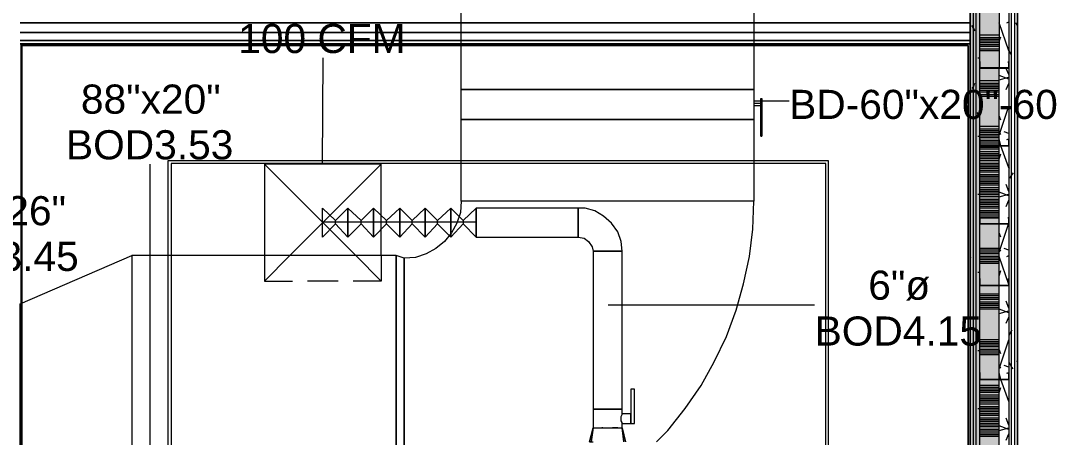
# Model space of a CAD drawing. Header units: metres. Extents: x -2 to 237, y -8 to 52.
# Drawn here: x 16.27 to 21.64, y 25.68 to 27.86 of the extents above; entities that cross this region are included whole.
import ezdxf

# ---------------------------------------------------------------- set-up
doc = ezdxf.new("R2010")
doc.units = ezdxf.units.M
doc.layers.add('HVAC - Ductos', color=5, linetype='Continuous', lineweight=0)
doc.layers.add('PDF2_Text', color=7, linetype='Continuous', lineweight=0)
doc.layers.add('PDF2_Geometry', color=7, linetype='Continuous', lineweight=0, true_color=0xaaaaaa)
doc.layers.add('PDF2_Solid Fills', color=7, linetype='Continuous', lineweight=0, true_color=0xffffff)
doc.styles.add('PDF Helvetica', font='')
doc.styles.get('PDF Helvetica').set_extended_font_data('Helvetica')

msp = doc.modelspace()

# ---------------------------------------------------------------- hatches: boundary and pattern name
at = {"layer": 'PDF2_Solid Fills', "lineweight": 0, "transparency": 33554559}
h = msp.add_hatch(color=256, dxfattribs=at)
h.paths.add_polyline_path([(21.2213, 30.8027), (21.2396, 30.8027), (21.2396, 30.8302), (21.2213, 30.8302)])
h.paths.add_polyline_path([(21.2396, 30.6469), (21.2213, 30.6469), (21.2213, 25.5246), (21.2396, 25.5246)])
h = msp.add_hatch(color=256, dxfattribs=at)
h.paths.add_polyline_path([(21.2396, 30.8027), (21.2534, 30.8027), (21.2534, 30.8302), (21.2396, 30.8302)])
h.paths.add_polyline_path([(21.2534, 30.6652), (21.2396, 30.6652), (21.2396, 25.5246), (21.2534, 25.5246)])
h = msp.add_hatch(color=256, dxfattribs=at)
h.paths.add_polyline_path([(21.2717, 30.8027), (21.2717, 30.8302), (21.2534, 30.8302), (21.2534, 30.8027)])
h.paths.add_polyline_path([(21.2717, 30.679), (21.2534, 30.679), (21.2534, 25.5246), (21.2717, 25.5246)])
msp.add_hatch(color=256, dxfattribs=at).paths.add_polyline_path([(21.2946, 30.679), (21.2717, 30.679), (21.2717, 25.5246), (21.3725, 25.5246), (21.3725, 30.8256), (21.2717, 30.8256), (21.2717, 30.8027), (21.2946, 30.8027)])

# ---------------------------------------------------------------- linework, layer by layer
at = {"layer": 'HVAC - Ductos', "lineweight": 0}
for points in [[(18.5685, 27.4993), (18.5685, 33.932), (20.0942, 33.932), (20.0942, 27.4993)], [(20.0942, 27.3435), (20.0942, 26.9174), (18.5685, 26.9174), (18.5685, 27.3435)], [(18.6464, 26.7295), (18.6464, 26.7341), (18.6464, 26.7387), (18.6464, 26.7525), (18.6464, 26.7708), (18.6464, 26.7892), (18.6464, 26.8074), (18.6464, 26.8258), (18.6464, 26.8441), (18.6464, 26.8624), (18.6464, 26.8716), (18.6464, 26.8808), (18.6464, 26.8716), (18.6464, 26.8624), (18.6464, 26.8441), (18.6464, 26.8258), (18.6464, 26.8074), (18.6464, 26.7892), (18.6464, 26.7708), (18.6464, 26.7525), (18.6464, 26.7387), (18.6464, 26.7341)], [(19.1779, 26.8808), (19.1779, 26.8716), (19.1779, 26.8624), (19.1779, 26.8441), (19.1779, 26.8258), (19.1779, 26.8074), (19.1779, 26.7892), (19.1779, 26.7708), (19.1779, 26.7525), (19.1779, 26.7387), (19.1779, 26.7341), (19.1779, 26.7295), (19.21, 26.7249), (19.2328, 26.7066), (19.2512, 26.6792), (19.2558, 26.6563), (19.2649, 26.6563), (19.2786, 26.6563), (19.2924, 26.6563), (19.3108, 26.6563), (19.3337, 26.6563), (19.352, 26.6563), (19.3703, 26.6563), (19.3841, 26.6563), (19.3978, 26.6563), (19.4069, 26.6563), (19.4024, 26.7066), (19.3841, 26.757), (19.352, 26.8028), (19.3108, 26.8395), (19.2649, 26.867), (19.2146, 26.8808)], [(19.2558, 25.8315), (19.2649, 25.8315), (19.2786, 25.8315), (19.2924, 25.8315), (19.3108, 25.8315), (19.3337, 25.8315), (19.352, 25.8315), (19.3703, 25.8315), (19.3841, 25.8315), (19.3978, 25.8315), (19.4069, 25.8315), (19.4069, 26.6563), (19.3978, 26.6563), (19.3841, 26.6563), (19.3703, 26.6563), (19.352, 26.6563), (19.3337, 26.6563), (19.3108, 26.6563), (19.2924, 26.6563), (19.2786, 26.6563), (19.2649, 26.6563), (19.2558, 26.6563)], [(16.2685, 26.3814), (16.8504, 26.6333), (16.8504, 24.4021), (16.2685, 24.6312)], [(19.3062, 25.7353), (19.3016, 25.7353)], [(19.3841, 25.7353), (19.3611, 25.7353), (19.3566, 25.7353), (19.3611, 25.7353)]]:
    msp.add_lwpolyline(points, close=True, dxfattribs=at)
for points in [[(17.8446, 27.1099), (17.8492, 27.6643)], [(20.0988, 27.4397), (20.2775, 27.4397)], [(16.9466, 25.5199), (16.9466, 27.1099)], [(18.1516, 26.6333), (18.1516, 27.1099), (17.5422, 27.1099), (17.5422, 26.6333)], [(18.0187, 26.6333), (17.5422, 27.1099)], [(17.6751, 26.6333), (18.1516, 27.1099)], [(19.5857, 25.662), (19.6452, 25.7216), (19.7368, 25.8361), (19.8193, 25.9553), (19.888, 26.0789), (19.9522, 26.2118), (20.0026, 26.3492), (20.0393, 26.4867), (20.0713, 26.6287), (20.0896, 26.7708), (20.0942, 26.9174), (18.5685, 26.9174), (18.5639, 26.8578), (18.5456, 26.8028), (18.5181, 26.7525), (18.4815, 26.7066), (18.4357, 26.67), (18.3853, 26.6425), (18.3303, 26.6241), (18.2707, 26.6196), (18.2707, 25.6025), (18.2707, 26.6196), (18.2295, 26.6333), (18.2295, 25.5887), (18.2295, 26.6333), (16.8504, 26.6333), (16.8504, 24.4021)], [(17.9133, 26.7983), (17.8446, 26.7295), (17.8446, 26.8808), (17.9133, 26.8166), (17.9775, 26.8808), (17.9775, 26.7295), (17.9133, 26.7983), (17.9133, 26.8166)], [(18.0462, 26.7983), (17.9775, 26.7295), (17.9775, 26.8808), (18.0462, 26.8166), (18.1104, 26.8808), (18.1104, 26.7295), (18.0462, 26.7983), (18.0462, 26.8166)], [(18.179, 26.7983), (18.1104, 26.7295), (18.1104, 26.8808), (18.179, 26.8166), (18.2478, 26.8808), (18.2478, 26.7295), (18.179, 26.7983), (18.179, 26.8166)], [(18.3119, 26.7983), (18.2478, 26.7295), (18.2478, 26.8808), (18.3119, 26.8166), (18.3807, 26.8808), (18.3807, 26.7295), (18.3119, 26.7983), (18.3119, 26.8166)], [(18.4448, 26.7983), (18.3807, 26.7295), (18.3807, 26.8808), (18.4448, 26.8166), (18.5135, 26.8808), (18.5135, 26.7295), (18.4448, 26.7983), (18.4448, 26.8166)], [(18.5777, 26.7983), (18.5135, 26.7295), (18.5135, 26.8808), (18.5777, 26.8166), (18.5777, 26.7983), (18.6464, 26.7295), (19.1779, 26.7295), (19.1779, 26.7341), (19.1779, 26.7387), (19.1779, 26.7525), (19.1779, 26.7708), (19.1779, 26.7892), (19.1779, 26.8074), (19.1779, 26.8258), (19.1779, 26.8441), (19.1779, 26.8624), (19.1779, 26.8716), (19.1779, 26.8808), (18.6464, 26.8808), (18.6464, 26.7295), (18.6464, 26.8808), (18.5777, 26.8166)], [(18.6464, 26.8074), (18.5227, 26.8074), (18.4081, 26.8074), (18.2936, 26.8074), (18.1882, 26.8074), (18.092, 26.8074), (18.0096, 26.8074), (17.9408, 26.8074), (17.8904, 26.8074), (17.8583, 26.8074), (17.8446, 26.8074)], [(17.5422, 26.6333), (17.5422, 26.5005), (17.6888, 26.5005)], [(17.5422, 26.5005), (17.6751, 26.6333)], [(18.1516, 26.6333), (18.1516, 26.5005), (18.0187, 26.6333)], [(17.9271, 26.5005), (17.7667, 26.5005)], [(18.1516, 26.5005), (18.005, 26.5005)], [(19.3337, 26.3768), (20.4104, 26.3768)], [(19.2558, 25.7353), (19.2604, 25.7353), (19.2649, 25.7353), (19.2786, 25.7353), (19.2924, 25.7353), (19.3108, 25.7353), (19.3337, 25.7353), (19.352, 25.7353), (19.3703, 25.7353), (19.3841, 25.7353), (19.3978, 25.7353), (19.4024, 25.7353), (19.4069, 25.7353), (19.4069, 25.7582), (19.4528, 25.7582), (19.4711, 25.7582), (19.4711, 25.9369), (19.4528, 25.9369), (19.4528, 25.7582), (19.4528, 25.7628), (19.4528, 25.7674), (19.4528, 25.772), (19.4528, 25.7766), (19.4528, 25.7857), (19.4528, 25.7903), (19.4528, 25.7948), (19.4528, 25.804), (19.4528, 25.8086), (19.4069, 25.8086), (19.4069, 25.8315), (19.3978, 25.8315), (19.3841, 25.8315), (19.3703, 25.8315), (19.352, 25.8315), (19.3337, 25.8315), (19.3108, 25.8315), (19.2924, 25.8315), (19.2786, 25.8315), (19.2649, 25.8315), (19.2558, 25.8315), (19.2558, 25.7353), (19.2466, 25.662)], [(19.4069, 25.7582), (19.4069, 25.7628), (19.4024, 25.772), (19.4024, 25.7812), (19.4024, 25.7903), (19.4024, 25.7948), (19.4069, 25.804), (19.4069, 25.8086)], [(19.2374, 25.662), (19.2558, 25.7353), (19.2374, 25.662), (19.242, 25.662), (19.2466, 25.662), (19.2558, 25.662)], [(19.2604, 25.7353), (19.2604, 25.7353)], [(19.2604, 25.7353), (19.2604, 25.7353)], [(19.4253, 25.662), (19.4069, 25.7353), (19.4253, 25.662)], [(19.4161, 25.662), (19.4069, 25.7353)]]:
    msp.add_lwpolyline(points, dxfattribs=at)
at = {"layer": 'PDF2_Geometry', "lineweight": 0}
for points in [[(24.6393, 32.6491), (21.4687, 32.6491), (21.4687, 30.8302), (21.4687, 29.671), (21.4687, 30.8302), (21.4687, 25.5245), (21.4687, 24.7961), (21.4687, 24.7732), (21.4687, 22.9542)], [(21.2213, 30.6332), (21.2213, 25.5245), (21.2213, 24.9701), (20.6669, 24.9701), (20.4653, 24.9701), (20.4653, 22.8122), (20.1309, 22.8122), (20.1309, 22.7068), (20.4653, 22.7068), (20.6669, 22.7068), (21.2717, 22.7068), (21.2717, 22.9038), (21.2625, 22.9038), (20.6669, 22.9038), (20.6669, 24.7732), (21.2213, 24.7732), (21.2717, 24.7732), (21.2717, 22.9542), (21.4733, 22.9542), (21.4733, 24.7732), (21.4687, 24.7732), (21.4687, 25.5245), (21.4687, 30.8302)], [(21.4229, 30.8256), (21.4229, 25.5245), (21.4229, 24.8052), (21.4229, 24.7961), (21.4229, 24.7732), (21.4229, 22.9542)], [(21.4366, 30.8302), (21.4366, 25.5245), (21.4366, 24.7961), (21.4366, 24.7732), (21.4366, 22.9542)], [(24.6851, 22.9359), (21.455, 22.9359), (21.455, 22.9542), (21.455, 24.7732), (21.455, 24.7961), (21.455, 25.5245), (21.455, 30.8302)], [(21.2717, 22.7389), (20.6669, 22.7389), (20.5157, 22.7389), (20.4974, 22.7389), (20.4974, 24.9381), (20.5157, 24.9381), (20.6669, 24.9381), (21.2213, 24.9381), (21.2396, 24.9381), (21.2534, 24.9381), (21.2534, 25.5245), (21.2534, 30.6652)], [(21.2625, 24.9243), (21.2717, 24.9243), (21.2717, 24.8739), (21.2717, 24.9243), (21.2717, 25.5245), (21.2717, 30.679)], [(21.2717, 22.7251), (20.6669, 22.7251), (20.4974, 22.7251), (20.4837, 22.7251), (20.4837, 24.9564), (20.4974, 24.9564), (20.6669, 24.9564), (21.2213, 24.9564), (21.2396, 24.9564), (21.2396, 25.5245), (21.2396, 30.6469)], [(21.2213, 25.5245), (21.2213, 27.7375), (21.2213, 25.5245), (21.2213, 27.7375), (21.2213, 25.5245), (21.2213, 24.9701), (21.2213, 24.9747), (21.2167, 24.9793), (21.2121, 24.9793), (21.2121, 24.9839), (21.2121, 25.5245), (21.2167, 25.5245), (21.2213, 25.5245), (21.2213, 30.6332), (21.2213, 27.8658), (21.2213, 30.5003)], [(21.3725, 29.639), (21.3725, 29.2357), (21.3725, 28.8279), (21.3725, 28.4248), (21.3725, 28.017), (21.3725, 27.6139)], [(16.2685, 27.7375), (21.2213, 27.7375), (16.2685, 27.7375), (21.2213, 27.7375)], [(21.2213, 27.7375), (16.2685, 27.7375)], [(21.2213, 27.7375), (16.2685, 27.7375)], [(16.2685, 27.7375), (21.2213, 27.7375), (16.2685, 27.7375), (21.2213, 27.7375)], [(21.2213, 27.7375), (16.2685, 27.7375)], [(16.2685, 27.7375), (21.2213, 27.7375), (16.2685, 27.7375)], [(16.2685, 27.7375), (21.2213, 27.7375)], [(16.2777, 27.7283), (21.2121, 27.7283)], [(21.2121, 27.7283), (16.2777, 27.7283)], [(20.6669, 24.9701), (21.2213, 24.9701), (21.2213, 24.9747), (21.2167, 24.9793), (21.2121, 24.9793), (21.2121, 24.9839), (20.4837, 24.9839), (21.2121, 24.9839), (21.2121, 25.5245), (21.2121, 24.9839), (20.4837, 24.9839), (21.2121, 24.9839), (21.2121, 25.5245), (21.2121, 27.7283), (21.2121, 25.5245)], [(21.2625, 24.7961), (21.2717, 24.7961), (21.3725, 24.7961), (21.3725, 24.8052), (21.3725, 24.8739), (21.2625, 24.8739), (21.2717, 24.8739), (21.3725, 24.8739), (21.3725, 24.8052), (21.3725, 24.7961), (21.3725, 24.8052), (21.3725, 24.8739), (21.3725, 25.5245), (21.3725, 25.9873), (21.3725, 26.4776), (21.3725, 26.7983), (21.3725, 27.2061), (21.3725, 27.6093)], [(21.2717, 27.6139), (21.2717, 27.6139)], [(21.2763, 27.6413), (21.2763, 27.6413)], [(21.4184, 27.6413), (21.4184, 27.6413)], [(21.2763, 27.2381), (21.2763, 27.2381)], [(21.4184, 27.2381), (21.4184, 27.2381)], [(21.2717, 27.2061), (21.2717, 27.2061)], [(21.2717, 27.2061), (21.2717, 27.2061)], [(20.4837, 24.9701), (20.4837, 27.1144), (20.4837, 27.1281), (17.0382, 27.1281), (17.0382, 27.1144), (17.0382, 23.4399)], [(20.4699, 24.9701), (20.4699, 27.1144), (17.0566, 27.1144), (17.0566, 23.4536), (20.4653, 23.4536), (20.4653, 24.9747), (20.4653, 23.4536), (20.4653, 24.9747), (20.4653, 23.4536)], [(21.2763, 26.8304), (21.2763, 26.8304)], [(21.4184, 26.8304), (21.4184, 26.8304)], [(21.2717, 26.4776), (21.2717, 26.4776)], [(21.2717, 26.4776), (21.2717, 26.4776)], [(21.2763, 26.5097), (21.2763, 26.5097)], [(21.4184, 26.5097), (21.4184, 26.5097)], [(21.2763, 26.0194), (21.2763, 26.0194)], [(21.4184, 26.0194), (21.4184, 26.0194)], [(21.2717, 25.9873), (21.2717, 25.9873)], [(21.2717, 25.9873), (21.2717, 25.9873)]]:
    msp.add_lwpolyline(points, dxfattribs=at)
for points in [[(21.2213, 27.8475), (16.2685, 27.8475)], [(16.2685, 27.7971), (21.2213, 27.7971)], [(16.2685, 27.7559), (21.2213, 27.7559)], [(16.2731, 27.7375), (16.2731, 22.8122)], [(16.2777, 27.7283), (16.2777, 22.8122)], [(16.2777, 27.7283), (16.2777, 22.8122)], [(16.2777, 27.7283), (21.2121, 27.7283)], [(21.4229, 27.6139), (21.4184, 27.6093), (21.2717, 27.6093), (21.2717, 27.6139), (21.2717, 27.6413), (21.2763, 27.6413), (21.2717, 27.6413), (21.2717, 27.6139), (21.4184, 27.6139), (21.4229, 27.6139), (21.4229, 27.6413)], [(21.4184, 27.6413), (21.4229, 27.6413)], [(21.4229, 27.2061), (21.4184, 27.2061), (21.2717, 27.2061), (21.2717, 27.2381), (21.2763, 27.2381), (21.2717, 27.2381), (21.2717, 27.2061), (21.4184, 27.2061), (21.4229, 27.2061), (21.4229, 27.2381)], [(21.4184, 27.2381), (21.4229, 27.2381)], [(21.4229, 26.8028), (21.4229, 26.7983), (21.4184, 26.7983), (21.2717, 26.7983), (21.2717, 26.8028), (21.2717, 26.8304), (21.2763, 26.8304), (21.2717, 26.8304), (21.2717, 26.8028), (21.2717, 26.7983), (21.4184, 26.7983), (21.4229, 26.8028), (21.4229, 26.8304)], [(21.4184, 26.8304), (21.4229, 26.8304)], [(21.4229, 26.4776), (21.4184, 26.4776), (21.2717, 26.4776), (21.2717, 26.5097), (21.2763, 26.5097), (21.2717, 26.5097), (21.2717, 26.4776), (21.4184, 26.4776), (21.4229, 26.4776), (21.4229, 26.5097)], [(21.4184, 26.5097), (21.4229, 26.5097)], [(21.4229, 25.9873), (21.4184, 25.9873), (21.2717, 25.9873), (21.2717, 26.0194), (21.2763, 26.0194), (21.2717, 26.0194), (21.2717, 25.9873), (21.4184, 25.9873), (21.4229, 25.9873), (21.4229, 26.0194)], [(21.4184, 26.0194), (21.4229, 26.0194)]]:
    msp.add_lwpolyline(points, close=True, dxfattribs=at)
at = {"layer": 'PDF2_Geometry', "color": 254, "lineweight": 0, "true_color": 0xeaeaea}
for points in [[(21.2488, 27.8063), (21.2396, 27.82), (21.2305, 27.8337)], [(21.4687, 27.8291), (21.4596, 27.8475)], [(21.2625, 27.6643), (21.2717, 27.6643)], [(21.4366, 27.6825), (21.4229, 27.7055)], [(21.4687, 27.5634), (21.4687, 27.5634)], [(21.2442, 27.5314), (21.2396, 27.5176), (21.2305, 27.5039)], [(21.2717, 27.3618), (21.258, 27.3802)], [(21.2717, 27.371), (21.2671, 27.3618)], [(21.2625, 27.2564), (21.2717, 27.2564)], [(21.4687, 27.1557), (21.4687, 27.1557)], [(21.4275, 27.0869), (21.4229, 27.0961)], [(21.4458, 27.0641), (21.4366, 27.0503), (21.4275, 27.0365)], [(21.2625, 26.9541), (21.2717, 26.9541)], [(21.4687, 26.7479), (21.4687, 26.7479)], [(21.2259, 26.6196), (21.2213, 26.6287)], [(21.2625, 26.5463), (21.2717, 26.5463)], [(21.4687, 26.4455), (21.4687, 26.4455)], [(21.4412, 26.2439), (21.4366, 26.2393), (21.4229, 26.2164)], [(21.2625, 26.1385), (21.2717, 26.1385)], [(21.4458, 26.0423), (21.4366, 26.0561), (21.4275, 26.0743)], [(21.4687, 26.0881), (21.4642, 26.0789)], [(21.4687, 26.0377), (21.4687, 26.0377)], [(21.2625, 25.8361), (21.2717, 25.8361)]]:
    msp.add_lwpolyline(points, dxfattribs=at)
at = {"layer": 'PDF2_Geometry', "color": 254, "lineweight": 0, "true_color": 0xdddddd}
for points in [[(21.4229, 27.7009), (21.3725, 27.8475)], [(21.4138, 27.8475), (21.4229, 27.8521)], [(21.3725, 27.7513), (21.3817, 27.7742)], [(21.4229, 27.5772), (21.4092, 27.6093)], [(21.4229, 27.5542), (21.3725, 27.5726)], [(21.3725, 27.5496), (21.4229, 27.5634)], [(21.4092, 27.4993), (21.4229, 27.5314)], [(21.3725, 27.261), (21.4229, 27.4122)], [(21.3817, 27.339), (21.3725, 27.3618)], [(21.4229, 27.2702), (21.4, 27.2793)], [(21.3725, 27.2656), (21.3817, 27.2702)], [(21.4229, 27.0915), (21.3817, 27.2061), (21.3725, 27.2381)], [(21.4138, 27.2381), (21.4229, 27.2427)], [(21.3725, 27.1373), (21.3817, 27.1648)], [(21.4229, 26.9449), (21.3725, 26.9632)], [(21.4229, 26.9678), (21.4092, 27.0044)], [(21.3725, 26.9403), (21.4229, 26.9541)], [(21.4092, 26.8899), (21.4229, 26.922)], [(21.3725, 26.6517), (21.4229, 26.8028)], [(21.3817, 26.7295), (21.3725, 26.7525)], [(21.3725, 26.6563), (21.3817, 26.6608)], [(21.4229, 26.6608), (21.4, 26.67)], [(21.4229, 26.4821), (21.3725, 26.6287)], [(21.4138, 26.6287), (21.4229, 26.6333)], [(21.3725, 26.5279), (21.3817, 26.5555)], [(21.4229, 26.3584), (21.4092, 26.3951)], [(21.4229, 26.3355), (21.3725, 26.3538)], [(21.3725, 26.331), (21.4229, 26.3447)], [(21.4092, 26.2806), (21.4229, 26.3126)], [(21.3725, 26.0423), (21.4229, 26.1935)], [(21.3817, 26.1202), (21.3725, 26.1431)], [(21.3725, 26.0469), (21.3817, 26.0515)], [(21.4229, 26.0515), (21.4, 26.0606)], [(21.4229, 25.8728), (21.3817, 25.9873), (21.3725, 26.0194)], [(21.4138, 26.0194), (21.4229, 26.0239)], [(21.3725, 25.9186), (21.3817, 25.9461)], [(21.4229, 25.749), (21.4092, 25.7857)], [(21.4229, 25.7262), (21.3725, 25.7445)], [(21.3725, 25.7216), (21.4229, 25.7353)], [(21.4092, 25.6712), (21.4229, 25.7032)]]:
    msp.add_lwpolyline(points, dxfattribs=at)
at = {"layer": 'PDF2_Geometry', "color": 254, "lineweight": 0, "true_color": 0xd4d4d4}
for points in [[(21.3725, 27.7834), (21.2717, 27.7834)], [(21.3725, 27.7696), (21.2717, 27.7696)], [(21.3725, 27.7604), (21.2717, 27.7604)], [(21.3725, 27.7513), (21.2717, 27.7513)], [(21.3725, 27.7421), (21.2717, 27.7421)], [(21.3725, 27.7329), (21.2717, 27.7329)], [(21.3725, 27.7237), (21.2717, 27.7237)], [(21.3725, 27.7101), (21.2717, 27.7101)], [(21.3725, 27.7009), (21.2717, 27.7009)], [(21.3725, 27.5451), (21.2717, 27.5451)], [(21.3725, 27.5314), (21.2717, 27.5314)], [(21.3725, 27.5222), (21.2717, 27.5222)], [(21.3725, 27.513), (21.2717, 27.513)], [(21.3725, 27.5039), (21.2717, 27.5039)], [(21.3725, 27.4947), (21.2717, 27.4947)], [(21.3725, 27.4855), (21.2717, 27.4855)], [(21.3725, 27.4718), (21.2717, 27.4718)], [(21.3725, 27.4626), (21.2717, 27.4626)], [(21.3725, 27.3068), (21.2717, 27.3068)], [(21.3725, 27.2931), (21.2717, 27.2931)], [(21.3725, 27.2839), (21.2717, 27.2839)], [(21.3725, 27.2747), (21.2717, 27.2747)], [(21.3725, 27.2656), (21.2717, 27.2656)], [(21.3725, 27.2564), (21.2717, 27.2564)], [(21.3725, 27.2473), (21.2717, 27.2473)], [(21.3725, 27.2336), (21.2717, 27.2336)], [(21.3725, 27.2244), (21.2717, 27.2244)], [(21.3725, 27.2152), (21.2717, 27.2152)], [(21.3725, 27.1969), (21.2717, 27.1969)], [(21.3725, 27.1877), (21.2717, 27.1877)], [(21.3725, 27.1739), (21.2717, 27.1739)], [(21.3725, 27.1648), (21.2717, 27.1648)], [(21.3725, 27.1557), (21.2717, 27.1557)], [(21.3725, 27.1465), (21.2717, 27.1465)], [(21.3725, 27.1373), (21.2717, 27.1373)], [(21.3725, 27.1281), (21.2717, 27.1281)], [(21.3725, 27.1144), (21.2717, 27.1144)], [(21.3725, 27.1053), (21.2717, 27.1053)], [(21.3725, 27.0961), (21.2717, 27.0961)], [(21.3725, 27.0869), (21.2717, 27.0869)], [(21.3725, 27.0777), (21.2717, 27.0777)], [(21.3725, 27.0686), (21.2717, 27.0686)], [(21.3725, 27.0549), (21.2717, 27.0549)], [(21.3725, 27.0457), (21.2717, 27.0457)], [(21.3725, 27.0365), (21.2717, 27.0365)], [(21.3725, 27.0274), (21.2717, 27.0274)], [(21.3725, 27.0182), (21.2717, 27.0182)], [(21.3725, 27.009), (21.2717, 27.009)], [(21.3725, 26.9998), (21.2717, 26.9998)], [(21.3725, 26.9861), (21.2717, 26.9861)], [(21.3725, 26.977), (21.2717, 26.977)], [(21.3725, 26.9678), (21.2717, 26.9678)], [(21.3725, 26.9587), (21.2717, 26.9587)], [(21.3725, 26.9495), (21.2717, 26.9495)], [(21.3725, 26.9403), (21.2717, 26.9403)], [(21.3725, 26.9266), (21.2717, 26.9266)], [(21.3725, 26.9174), (21.2717, 26.9174)], [(21.3725, 26.9082), (21.2717, 26.9082)], [(21.3725, 26.899), (21.2717, 26.899)], [(21.3725, 26.8899), (21.2717, 26.8899)], [(21.3725, 26.8808), (21.2717, 26.8808)], [(21.3725, 26.867), (21.2717, 26.867)], [(21.3725, 26.8578), (21.2717, 26.8578)], [(21.3725, 26.8486), (21.2717, 26.8486)], [(21.3725, 26.8395), (21.2717, 26.8395)], [(21.3725, 26.67), (21.2717, 26.67)], [(21.3725, 26.6608), (21.2717, 26.6608)], [(21.3725, 26.6517), (21.2717, 26.6517)], [(21.3725, 26.6425), (21.2717, 26.6425)], [(21.3725, 26.6287), (21.2717, 26.6287)], [(21.3725, 26.6196), (21.2717, 26.6196)], [(21.3725, 26.6104), (21.2717, 26.6104)], [(21.3725, 26.6013), (21.2717, 26.6013)], [(21.3725, 26.5921), (21.2717, 26.5921)], [(21.3725, 26.4317), (21.2717, 26.4317)], [(21.3725, 26.4226), (21.2717, 26.4226)], [(21.3725, 26.4134), (21.2717, 26.4134)], [(21.3725, 26.4043), (21.2717, 26.4043)], [(21.3725, 26.3905), (21.2717, 26.3905)], [(21.3725, 26.3814), (21.2717, 26.3814)], [(21.3725, 26.3722), (21.2717, 26.3722)], [(21.3725, 26.363), (21.2717, 26.363)], [(21.3725, 26.3538), (21.2717, 26.3538)], [(21.3725, 26.1935), (21.2717, 26.1935)], [(21.3725, 26.1843), (21.2717, 26.1843)], [(21.3725, 26.1751), (21.2717, 26.1751)], [(21.3725, 26.166), (21.2717, 26.166)], [(21.3725, 26.1568), (21.2717, 26.1568)], [(21.3725, 26.1431), (21.2717, 26.1431)], [(21.3725, 26.134), (21.2717, 26.134)], [(21.3725, 26.1248), (21.2717, 26.1248)], [(21.3725, 26.1156), (21.2717, 26.1156)], [(21.3725, 25.9553), (21.2717, 25.9553)], [(21.3725, 25.9461), (21.2717, 25.9461)], [(21.3725, 25.9369), (21.2717, 25.9369)], [(21.3725, 25.9277), (21.2717, 25.9277)], [(21.3725, 25.9186), (21.2717, 25.9186)], [(21.3725, 25.9048), (21.2717, 25.9048)], [(21.3725, 25.8957), (21.2717, 25.8957)], [(21.3725, 25.8865), (21.2717, 25.8865)], [(21.3725, 25.8774), (21.2717, 25.8774)], [(21.3725, 25.8682), (21.2717, 25.8682)], [(21.3725, 25.8591), (21.2717, 25.8591)], [(21.3725, 25.8453), (21.2717, 25.8453)], [(21.3725, 25.8361), (21.2717, 25.8361)], [(21.3725, 25.827), (21.2717, 25.827)], [(21.3725, 25.8178), (21.2717, 25.8178)], [(21.3725, 25.8086), (21.2717, 25.8086)], [(21.3725, 25.7994), (21.2717, 25.7994)], [(21.3725, 25.7857), (21.2717, 25.7857)], [(21.3725, 25.7766), (21.2717, 25.7766)], [(21.3725, 25.7674), (21.2717, 25.7674)], [(21.3725, 25.7582), (21.2717, 25.7582)], [(21.3725, 25.749), (21.2717, 25.749)], [(21.3725, 25.7399), (21.2717, 25.7399)], [(21.3725, 25.7262), (21.2717, 25.7262)], [(21.3725, 25.717), (21.2717, 25.717)], [(21.3725, 25.7078), (21.2717, 25.7078)], [(21.3725, 25.6987), (21.2717, 25.6987)], [(21.3725, 25.6895), (21.2717, 25.6895)]]:
    msp.add_lwpolyline(points, dxfattribs=at)
at = {"layer": 'PDF2_Geometry', "color": 5, "lineweight": 0}
for points in [[(20.0942, 27.4993), (20.0942, 27.3435), (18.5685, 27.3435), (18.5685, 27.4993)], [(20.1355, 27.4214), (20.1355, 27.426), (20.1355, 27.4306), (20.1355, 27.426)]]:
    msp.add_lwpolyline(points, close=True, dxfattribs=at)
for points in [[(20.1309, 27.2702), (20.1309, 27.2656), (20.1309, 27.261), (20.1309, 27.2564), (20.1309, 27.261), (20.1309, 27.2656), (20.1309, 27.2702), (20.1309, 27.4214), (20.1309, 27.4534), (20.1355, 27.4534), (20.1355, 27.4214), (20.1309, 27.4214), (20.1309, 27.426), (20.1309, 27.4306), (20.1309, 27.426), (20.0942, 27.426)], [(20.0942, 27.4168), (20.1309, 27.4168)], [(20.1355, 27.4214), (20.1355, 27.2702), (20.1355, 27.2656), (20.1355, 27.261), (20.1355, 27.2564), (20.1355, 27.261), (20.1355, 27.2656), (20.1355, 27.2702)], [(20.1309, 27.2564), (20.1309, 27.2564)], [(20.1309, 27.2564), (20.1355, 27.2564)], [(20.1355, 27.2564), (20.1355, 27.2564)]]:
    msp.add_lwpolyline(points, dxfattribs=at)
at = {"layer": 'PDF2_Geometry', "color": 254, "lineweight": 0, "true_color": 0xd4d4d4}
msp.add_lwpolyline([(21.2717, 26.8304), (21.3725, 26.8304)], close=True, dxfattribs=at)
at = {"layer": 'PDF2_Geometry', "color": 254, "lineweight": 0, "true_color": 0xd2d2d2}
for points in [[(21.29, 26.7983), (21.29, 26.7983)], [(21.3496, 26.4776), (21.3496, 26.4776)], [(21.3633, 25.9873), (21.3633, 25.9873)]]:
    msp.add_lwpolyline(points, dxfattribs=at)

# ---------------------------------------------------------------- texts
at = {"layer": 'PDF2_Text', "lineweight": 0, "attachment_point": 4, "style": 'PDF Helvetica'}
for s, insert, char_height in [('100 CFM', (17.4055, 27.7645), 0.1519), ('88"x20"', (16.5853, 27.4483), 0.1519), ('BD-60"x20"-60"x20"', (20.2783, 27.4208), 0.151898), ('BOD3.53', (16.5074, 27.2101), 0.1519), ('69"x26"', (15.7789, 26.8664), 0.1519), ('BOD3.45', (15.701, 26.6282), 0.1519), ('6"ø', (20.6907, 26.477), 0.1519), ('BOD4.15', (20.4112, 26.2387), 0.1519)]:
    msp.add_mtext(s, dxfattribs=dict(at, insert=insert, char_height=char_height))

doc.saveas('drawing.dxf')
